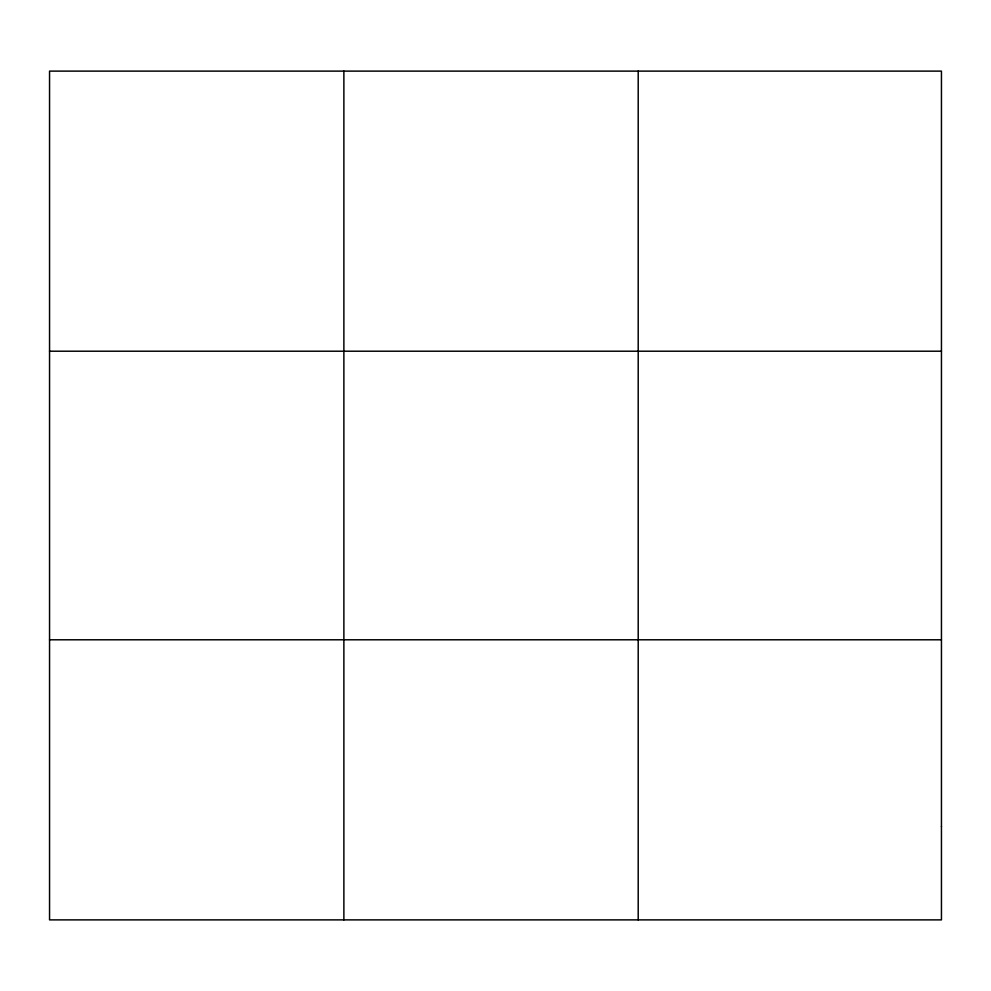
<?xml version="1.0" encoding="UTF-8"?>
<svg xmlns="http://www.w3.org/2000/svg" width="991" height="991" viewBox="0 0 991 991"><rect width="100%" height="100%" fill="white"/><g stroke="black" fill="none" stroke-linecap="round" stroke-linejoin="round"><path stroke-width="1.49" d="M343.877 919.883L343.877 71.117M638.204 919.883L638.204 71.117M49.55 351.21L941.45 351.21M49.55 639.79L941.45 639.79M941.45 826.519L941.45 919.883L49.55 919.883L49.55 71.117L941.45 71.117L941.45 826.519"/></g></svg>
